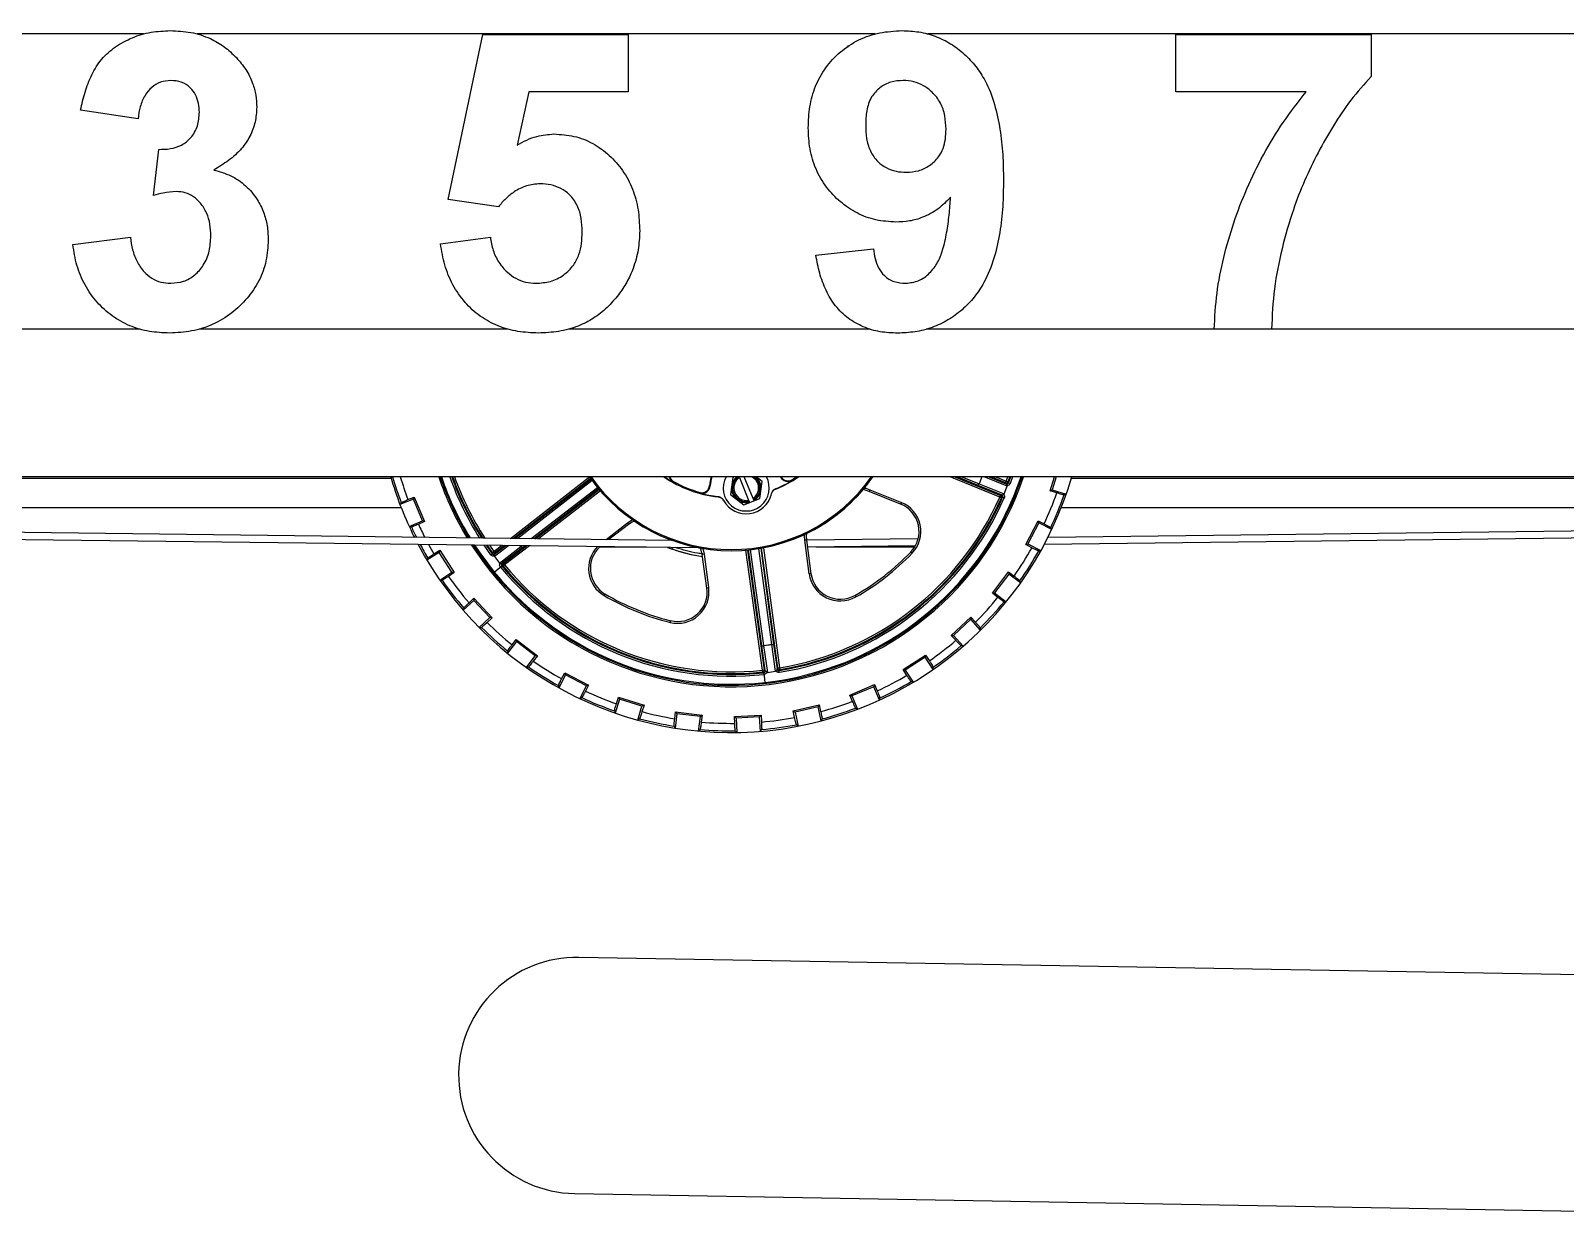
# Model space of a CAD drawing. Header units: inches. Extents: x -45.4 to 22.3, y -8.8 to 22.6.
# Drawn here: x -4.75 to 8.24, y -8.22 to 1.83 of the extents above; entities that cross this region are included whole.
import ezdxf

# ---------------------------------------------------------------- set-up
doc = ezdxf.new("R2010")
doc.units = ezdxf.units.IN
doc.header["$MEASUREMENT"] = 0

msp = doc.modelspace()

# ---------------------------------------------------------------- linework, layer by layer
at = {"color": 7, "linetype": 'Continuous', "lineweight": 25}
for p, q in [((-3.791, 1.803), (-17.723, 1.803)), ((2.4, 1.803), (-3.337, 1.803)), ((-1.213, 0.4), (-0.921, 1.798)), ((-0.921, 1.798), (0.31, 1.798)), ((0.31, 1.798), (0.31, 1.312)), ((20.087, 1.803), (2.846, 1.803)), ((4.945, 1.312), (4.945, 1.798)), ((4.945, 1.798), (6.598, 1.798)), ((6.598, 1.798), (6.598, 1.442)), ((-0.531, 1.312), (-0.63, 0.861)), ((0.31, 1.312), (-0.531, 1.312)), ((6.047, 1.312), (4.945, 1.312)), ((-3.838, 1.085), (-4.324, 1.158)), ((-3.708, 0.434), (-3.663, 0.826)), ((-0.788, 0.34), (-1.213, 0.4)), ((-4.389, 0.021), (-3.903, 0.081)), ((-1.278, 0.026), (-0.856, 0.081)), ((1.898, -0.07), (2.385, -0.017)), ((-3.819, -0.697), (-17.723, -0.697)), ((-0.706, -0.697), (-3.32, -0.697)), ((2.357, -0.697), (-0.195, -0.697)), ((20.087, -0.697), (2.833, -0.697)), ((18.837, -1.947), (-16.473, -1.947)), ((-0.685, -2.468), (-0.017, -1.948)), ((1.208, -1.947), (1.195, -1.952)), ((1.367, -2.129), (1.293, -1.947)), ((1.443, -1.987), (1.392, -1.947)), ((3.455, -2.118), (3.034, -1.947)), ((3.074, -1.947), (3.461, -2.104)), ((3.273, -2.019), (3.095, -1.947)), ((3.135, -1.947), (3.279, -2.006)), ((3.303, -1.947), (3.279, -2.006)), ((3.518, -2.027), (3.322, -1.947)), ((3.362, -1.947), (3.507, -2.006)), ((3.504, -1.997), (3.382, -1.947)), ((3.422, -1.947), (3.51, -1.983)), ((3.51, -1.983), (3.523, -1.947)), ((3.539, -1.947), (3.524, -1.989)), ((3.528, -1.998), (3.547, -1.947)), ((3.563, -1.947), (3.542, -2.004)), ((3.589, -2.094), (3.644, -1.947)), ((3.882, -2.066), (3.919, -1.947)), ((3.933, -1.947), (3.899, -2.057)), ((-7.601, -1.957), (-1.697, -1.957)), ((-0.008, -1.96), (-0.661, -2.469)), ((-0.649, -2.469), (-0.004, -1.966)), ((0.005, -1.979), (-0.625, -2.469)), ((-0.511, -2.47), (0.05, -2.037)), ((0.06, -2.048), (-0.487, -2.471)), ((-0.474, -2.471), (0.065, -2.054)), ((0.075, -2.066), (-0.45, -2.471)), ((0.694, -1.987), (0.691, -1.992)), ((0.999, -2.021), (1.005, -2.021)), ((1.195, -1.952), (1.175, -2.095)), ((1.252, -1.953), (1.329, -2.144)), ((1.423, -2.13), (1.443, -1.987)), ((1.696, -1.972), (1.699, -1.977)), ((2.356, -2.056), (2.35, -2.07)), ((2.616, -2.178), (2.35, -2.07)), ((2.356, -2.056), (2.622, -2.164)), ((3.469, -2.099), (3.273, -2.019)), ((3.279, -2.006), (3.491, -2.092)), ((3.491, -2.092), (3.518, -2.027)), ((3.504, -1.997), (3.51, -1.983)), ((3.507, -2.006), (3.509, -2.007)), ((3.51, -1.983), (3.524, -1.989)), ((3.542, -2.004), (3.528, -1.998)), ((3.882, -2.066), (3.899, -2.057)), ((3.938, -2.083), (3.882, -2.066)), ((3.899, -2.057), (4.016, -2.094)), ((4.06, -1.957), (9.964, -1.957)), ((-7.701, -2.207), (-1.611, -2.207)), ((-1.507, -2.135), (-1.621, -2.182)), ((-1.554, -2.14), (-1.5, -2.118)), ((-1.5, -2.118), (-1.507, -2.135)), ((-1.43, -2.319), (-1.507, -2.135)), ((-1.5, -2.118), (-1.413, -2.326)), ((0.916, -2.084), (0.918, -2.078)), ((1.175, -2.095), (1.289, -2.184)), ((1.289, -2.184), (1.423, -2.13)), ((1.333, -2.154), (1.338, -2.164)), ((1.375, -2.149), (1.37, -2.139)), ((2.622, -2.164), (2.616, -2.178)), ((3.455, -2.118), (3.461, -2.104)), ((3.469, -2.124), (3.455, -2.118)), ((3.471, -2.1), (3.469, -2.099)), ((3.492, -2.126), (3.479, -2.12)), ((3.975, -2.207), (10.064, -2.207)), ((-1.543, -2.367), (-1.43, -2.319)), ((-1.413, -2.326), (-1.466, -2.349)), ((-1.413, -2.326), (-1.43, -2.319)), ((0.123, -2.478), (0.305, -2.337)), ((0.305, -2.337), (0.314, -2.349)), ((3.676, -2.52), (3.779, -2.319)), ((3.785, -2.337), (3.693, -2.515)), ((3.779, -2.319), (3.831, -2.346)), ((3.779, -2.319), (3.785, -2.337)), ((3.894, -2.393), (3.785, -2.337)), ((0.908, -2.548), (-10.196, -2.414)), ((0.681, -2.485), (-9.967, -2.356)), ((0.314, -2.349), (0.147, -2.478)), ((3.417, -2.464), (3.402, -2.464)), ((10.183, -2.442), (3.831, -2.519)), ((10.15, -2.383), (3.863, -2.459)), ((-1.289, -2.586), (-1.393, -2.653)), ((-1.334, -2.599), (-1.285, -2.568)), ((-1.285, -2.568), (-1.289, -2.586)), ((-1.181, -2.754), (-1.289, -2.586)), ((-1.285, -2.568), (-1.162, -2.758)), ((-0.99, -2.542), (-1.004, -2.542)), ((-0.852, -2.607), (-0.909, -2.526)), ((-0.891, -2.526), (-0.84, -2.598)), ((-0.838, -2.587), (-0.882, -2.526)), ((-0.863, -2.526), (-0.826, -2.578)), ((-0.838, -2.587), (-0.826, -2.578)), ((-0.826, -2.578), (-0.761, -2.527)), ((-0.826, -2.578), (-0.817, -2.59)), ((-0.701, -2.528), (-0.822, -2.622)), ((-0.817, -2.599), (-0.725, -2.528)), ((-0.737, -2.528), (-0.817, -2.59)), ((-0.779, -2.678), (-0.598, -2.538)), ((-0.588, -2.549), (-0.755, -2.679)), ((-0.746, -2.681), (-0.551, -2.53)), ((-0.526, -2.53), (-0.737, -2.693)), ((-0.598, -2.538), (-0.605, -2.529)), ((-0.598, -2.538), (-0.587, -2.53)), ((-0.563, -2.53), (-0.588, -2.549)), ((0.466, -2.542), (0.066, -2.542)), ((0.642, -2.544), (0.681, -2.558)), ((0.681, -2.558), (0.686, -2.545)), ((0.688, -2.559), (0.688, -2.559)), ((0.908, -2.548), (0.923, -2.55)), ((1.447, -3.584), (1.306, -2.568)), ((1.321, -2.567), (1.462, -3.582)), ((1.442, -3.377), (1.329, -2.566)), ((1.343, -2.564), (1.456, -3.375)), ((1.526, -3.365), (1.417, -2.554)), ((1.432, -2.552), (1.541, -3.363)), ((1.576, -3.566), (1.439, -2.55)), ((1.454, -2.548), (1.591, -3.564)), ((1.819, -2.482), (1.804, -2.484)), ((1.843, -2.769), (1.804, -2.484)), ((2.765, -2.472), (1.819, -2.483)), ((1.819, -2.482), (1.857, -2.767)), ((2.74, -2.532), (1.827, -2.543)), ((2.734, -2.542), (1.897, -2.542)), ((2.702, -2.583), (2.713, -2.594)), ((3.367, -2.542), (3.353, -2.542)), ((3.379, -2.524), (3.365, -2.525)), ((3.676, -2.52), (3.693, -2.515)), ((3.727, -2.547), (3.676, -2.52)), ((3.693, -2.515), (3.803, -2.571)), ((-0.852, -2.607), (-0.84, -2.598)), ((-0.823, -2.754), (-0.759, -2.701)), ((-0.822, -2.622), (-0.779, -2.678)), ((-0.818, -2.601), (-0.817, -2.599)), ((-0.755, -2.679), (-0.757, -2.68)), ((-0.737, -2.693), (-0.749, -2.703)), ((-0.746, -2.681), (-0.737, -2.693)), ((0.952, -2.601), (0.937, -2.603)), ((0.976, -2.888), (0.937, -2.603)), ((0.952, -2.601), (0.991, -2.885)), ((-1.284, -2.821), (-1.181, -2.754)), ((-1.162, -2.758), (-1.211, -2.79)), ((-1.162, -2.758), (-1.181, -2.754)), ((1.857, -2.767), (1.843, -2.769)), ((3.393, -2.932), (3.53, -2.752)), ((3.532, -2.77), (3.411, -2.93)), ((3.53, -2.752), (3.576, -2.787)), ((3.53, -2.752), (3.532, -2.77)), ((3.631, -2.845), (3.532, -2.77)), ((-1.037, -3.014), (-0.995, -2.974)), ((-0.995, -2.974), (-0.841, -3.14)), ((-0.995, -2.974), (-0.995, -2.993)), ((0.113, -2.938), (0.106, -2.951)), ((0.976, -2.888), (0.991, -2.885)), ((2.229, -2.95), (2.236, -2.963)), ((3.393, -2.932), (3.411, -2.93)), ((3.439, -2.967), (3.393, -2.932)), ((3.411, -2.93), (3.51, -3.004)), ((-0.995, -2.993), (-1.086, -3.076)), ((-0.86, -3.139), (-0.995, -2.993)), ((-0.95, -3.223), (-0.86, -3.139)), ((-0.841, -3.14), (-0.884, -3.18)), ((-0.841, -3.14), (-0.86, -3.139)), ((0.668, -3.165), (0.664, -3.179)), ((3.044, -3.289), (3.209, -3.135)), ((3.209, -3.153), (3.062, -3.289)), ((3.209, -3.135), (3.249, -3.177)), ((3.209, -3.135), (3.209, -3.153)), ((3.293, -3.244), (3.209, -3.153)), ((-0.636, -3.342), (-0.71, -3.44)), ((-0.673, -3.37), (-0.638, -3.324)), ((-0.638, -3.324), (-0.458, -3.461)), ((-0.638, -3.324), (-0.636, -3.342)), ((-0.477, -3.463), (-0.636, -3.342)), ((1.442, -3.377), (1.456, -3.375)), ((1.456, -3.375), (1.526, -3.365)), ((1.456, -3.375), (1.488, -3.602)), ((1.526, -3.367), (1.457, -3.377)), ((1.526, -3.365), (1.541, -3.363)), ((1.557, -3.593), (1.526, -3.365)), ((1.541, -3.363), (1.57, -3.573)), ((3.083, -3.331), (3.044, -3.289)), ((3.044, -3.289), (3.062, -3.289)), ((3.062, -3.289), (3.146, -3.38)), ((-0.551, -3.561), (-0.477, -3.463)), ((-0.458, -3.461), (-0.493, -3.507)), ((-0.458, -3.461), (-0.477, -3.463)), ((1.47, -3.586), (1.442, -3.377)), ((2.637, -3.579), (2.827, -3.456)), ((2.824, -3.474), (2.655, -3.583)), ((2.827, -3.456), (2.824, -3.474)), ((2.89, -3.578), (2.824, -3.474)), ((2.827, -3.456), (2.859, -3.505)), ((-0.221, -3.624), (-0.277, -3.734)), ((-0.253, -3.658), (-0.227, -3.606)), ((-0.227, -3.606), (-0.025, -3.71)), ((-0.227, -3.606), (-0.221, -3.624)), ((-0.043, -3.715), (-0.221, -3.624)), ((1.447, -3.584), (1.462, -3.582)), ((1.449, -3.599), (1.447, -3.584)), ((1.457, -3.605), (1.466, -3.688)), ((1.471, -3.589), (1.47, -3.586)), ((1.488, -3.602), (1.557, -3.593)), ((1.57, -3.573), (1.57, -3.575)), ((1.591, -3.564), (1.576, -3.566)), ((1.59, -3.602), (1.587, -3.588)), ((1.591, -3.564), (1.594, -3.579)), ((2.669, -3.628), (2.637, -3.579)), ((2.637, -3.579), (2.655, -3.583)), ((2.655, -3.583), (2.722, -3.686)), ((-0.099, -3.825), (-0.043, -3.715)), ((-0.025, -3.71), (-0.052, -3.761)), ((-0.025, -3.71), (-0.043, -3.715)), ((2.187, -3.794), (2.395, -3.706)), ((2.388, -3.724), (2.204, -3.801)), ((2.395, -3.706), (2.388, -3.724)), ((2.436, -3.837), (2.388, -3.724)), ((2.395, -3.706), (2.418, -3.76)), ((0.236, -3.829), (0.2, -3.947)), ((0.211, -3.868), (0.228, -3.813)), ((0.228, -3.813), (0.444, -3.88)), ((0.228, -3.813), (0.236, -3.829)), ((0.427, -3.888), (0.236, -3.829)), ((0.391, -4.006), (0.427, -3.888)), ((0.444, -3.88), (0.427, -3.935)), ((0.444, -3.88), (0.427, -3.888)), ((1.706, -3.928), (1.926, -3.878)), ((1.917, -3.893), (1.722, -3.938)), ((1.926, -3.878), (1.917, -3.893)), ((1.944, -4.014), (1.917, -3.893)), ((1.926, -3.878), (1.939, -3.934)), ((2.209, -3.848), (2.187, -3.794)), ((2.187, -3.794), (2.204, -3.801)), ((2.204, -3.801), (2.252, -3.915)), ((0.704, -3.995), (0.711, -3.937)), ((0.723, -3.952), (0.707, -4.074)), ((0.711, -3.937), (0.936, -3.966)), ((0.711, -3.937), (0.723, -3.952)), ((0.921, -3.977), (0.723, -3.952)), ((0.906, -4.099), (0.921, -3.977)), ((0.936, -3.966), (0.921, -3.977)), ((0.936, -3.966), (0.928, -4.023)), ((1.209, -3.976), (1.435, -3.965)), ((1.212, -4.034), (1.209, -3.976)), ((1.209, -3.976), (1.223, -3.989)), ((1.422, -3.979), (1.223, -3.989)), ((1.223, -3.989), (1.229, -4.112)), ((1.435, -3.965), (1.422, -3.979)), ((1.429, -4.102), (1.422, -3.979)), ((1.435, -3.965), (1.438, -4.023)), ((1.719, -3.985), (1.706, -3.928)), ((1.706, -3.928), (1.722, -3.938)), ((1.722, -3.938), (1.749, -4.058)), ((11.891, -6.225), (-0.107, -6.016)), ((-0.142, -8.015), (11.856, -8.225))]:
    msp.add_line(p, q, dxfattribs=at)
at = {"color": 7, "linetype": 'Continuous', "lineweight": 25, "flags": 128}
for points in [[(1.696, -1.972), (1.721, -1.956), (1.735, -1.947)], [(2.35, -2.07), (2.317, -2.059), (2.298, -2.055)], [(2.309, -2.042), (2.321, -2.044), (2.356, -2.056)], [(3.509, -2.007), (3.506, -2.002), (3.504, -1.997)], [(3.524, -1.989), (3.526, -1.994), (3.528, -1.998)], [(-1.611, -2.166), (-1.617, -2.175), (-1.621, -2.182)], [(3.461, -2.104), (3.466, -2.102), (3.471, -2.1)], [(3.479, -2.12), (3.473, -2.122), (3.469, -2.124)], [(3.998, -2.1), (4.008, -2.097), (4.016, -2.094)], [(-1.138, -2.286), (-1.138, -2.311), (-1.138, -2.312)], [(0.305, -2.337), (0.335, -2.317), (0.346, -2.311)], [(0.36, -2.321), (0.343, -2.33), (0.314, -2.349)], [(3.501, -2.312), (3.502, -2.311), (3.501, -2.286)], [(-1.543, -2.367), (-1.533, -2.369), (-1.524, -2.371)], [(-1.517, -2.423), (-1.506, -2.445), (-1.499, -2.459)], [(-1.089, -2.404), (-1.069, -2.417), (-1.067, -2.418)], [(1.804, -2.484), (1.802, -2.447), (1.802, -2.435)], [(1.818, -2.428), (1.817, -2.447), (1.819, -2.482)], [(3.43, -2.418), (3.432, -2.417), (3.452, -2.404)], [(3.894, -2.393), (3.889, -2.383), (3.886, -2.376)], [(-0.991, -2.525), (-0.938, -2.602), (-0.823, -2.754)], [(-0.84, -2.598), (-0.839, -2.592), (-0.838, -2.587)], [(-0.817, -2.59), (-0.818, -2.596), (-0.818, -2.601)], [(0.937, -2.603), (0.929, -2.569), (0.923, -2.55)], [(0.94, -2.553), (0.944, -2.565), (0.952, -2.601)], [(3.784, -2.574), (3.794, -2.572), (3.803, -2.571)], [(-1.386, -2.635), (-1.39, -2.645), (-1.393, -2.653)], [(-0.749, -2.703), (-0.755, -2.702), (-0.759, -2.701)], [(-0.757, -2.68), (-0.751, -2.681), (-0.746, -2.681)], [(-1.284, -2.821), (-1.273, -2.822), (-1.265, -2.822)], [(3.631, -2.845), (3.627, -2.834), (3.625, -2.826)], [(-1.082, -3.057), (-1.084, -3.068), (-1.086, -3.076)], [(3.49, -3.004), (3.501, -3.004), (3.51, -3.004)], [(-0.95, -3.223), (-0.939, -3.222), (-0.931, -3.221)], [(3.293, -3.244), (3.291, -3.233), (3.29, -3.224)], [(3.127, -3.376), (3.137, -3.378), (3.146, -3.38)], [(-0.71, -3.421), (-0.71, -3.432), (-0.71, -3.44)], [(-0.551, -3.561), (-0.541, -3.558), (-0.532, -3.556)], [(1.457, -3.605), (1.453, -3.602), (1.449, -3.599)], [(1.462, -3.582), (1.467, -3.586), (1.471, -3.589)], [(1.57, -3.575), (1.574, -3.57), (1.576, -3.566)], [(1.594, -3.579), (1.59, -3.584), (1.587, -3.588)], [(2.89, -3.578), (2.891, -3.567), (2.891, -3.558)], [(-0.28, -3.714), (-0.279, -3.725), (-0.277, -3.734)], [(2.704, -3.679), (2.714, -3.683), (2.722, -3.686)], [(-0.099, -3.825), (-0.09, -3.82), (-0.082, -3.816)], [(2.436, -3.837), (2.439, -3.827), (2.441, -3.818)], [(0.194, -3.929), (0.197, -3.939), (0.2, -3.947)], [(0.391, -4.006), (0.4, -4), (0.407, -3.995)], [(1.944, -4.014), (1.948, -4.004), (1.952, -3.996)], [(2.235, -3.905), (2.244, -3.91), (2.252, -3.915)], [(0.698, -4.057), (0.703, -4.067), (0.707, -4.074)], [(0.906, -4.099), (0.913, -4.092), (0.919, -4.085)], [(1.216, -4.097), (1.223, -4.105), (1.229, -4.112)], [(1.429, -4.102), (1.435, -4.093), (1.439, -4.086)], [(1.734, -4.045), (1.742, -4.052), (1.749, -4.058)]]:
    msp.add_lwpolyline(points, dxfattribs=at)
at = {"color": 7, "linetype": 'Continuous', "lineweight": 25}
for centre, radius, start, end in [((1.182, -1.112), 3, 196.1608, 205.9015), ((1.182, -1.112), 2.985, 196.2462, 200.6705), ((1.182, -1.112), 2.922, 196.6034, 200.5937), ((1.182, -1.112), 3, 207.9625, 343.8392), ((1.182, -1.112), 2.612, 198.6442, 211.1651), ((1.182, -1.112), 2.6, 198.7327, 211.3283), ((1.182, -1.112), 2.591, 198.7982, 211.4491), ((1.182, -1.112), 2.523, 199.323, 212.4215), ((1.182, -1.112), 2.508, 199.4432, 212.6452), ((1.182, -1.112), 2.501, 199.5026, 212.7559), ((1.182, -1.112), 2.486, 199.625, 212.9845), ((1.182, -1.112), 2.612, 212.7281, 341.3558), ((1.182, -1.112), 2.591, 219.3121, 341.2018), ((1.182, -1.112), 1.461, 214.8802, 325.1472), ((1.182, -1.112), 1.461, 214.8688, 325.1312), ((1.182, -1.112), 1.451, 215.1412, 324.8588), ((1.182, -1.112), 1.011, 235.6641, 263.7275), ((1.182, -1.112), 1.008, 235.9705, 240.8856), ((0.725, -1.931), 0.07, 193.1655, 240.8856), ((0.725, -1.931), 0.0641, 194.4177, 240.8856), ((1.309, -2.041), 0.311, 162.4487, 176.2808), ((1.309, -2.041), 0.305, 162.0936, 176.2808), ((1.309, -2.041), 0.195, 151.2616, 28.7384), ((1.309, -2.041), 0.125, 131.4039, 282.901), ((1.309, -2.041), 0.116, 125.7317, 282.1363), ((1.309, -2.041), 0.105, 303.0358, 62.7109), ((1.309, -2.041), 0.116, 302.0795, 54.2683), ((1.309, -2.041), 0.125, 301.3148, 48.5961), ((1.182, -1.112), 1.011, 291.9031, 304.3359), ((1.663, -1.917), 0.07, 205.7628, 300.8856), ((1.663, -1.917), 0.0641, 208.3691, 300.8856), ((1.182, -1.112), 1.002, 240.8856, 254.7386), ((0.935, -2.017), 0.07, 254.7386, 356.2808), ((0.935, -2.017), 0.0641, 254.7386, 356.2808), ((1.309, -2.041), 0.105, 123.0358, 281.18), ((1.182, -1.112), 1.008, 292.0423, 300.8856), ((1.182, -1.112), 1.461, 295.8054, 319.818), ((3.51, -1.983), 0.015, 247.7135, 339.4638), ((1.182, -1.112), 2.6, 212.9014, 337.8117), ((1.182, -1.112), 1.008, 254.7386, 263.5884), ((1.309, -2.041), 0.219, 209.5122, 346.1184), ((1.182, -1.112), 2.508, 279.3121, 336.3114), ((1.182, -1.112), 2.523, 279.3121, 336.3114), ((1.182, -1.112), 2.486, 279.4849, 336.1385), ((1.182, -1.112), 2.501, 279.4849, 336.1385), ((2.522, -2.409), 0.25, 315.9505, 67.9311), ((2.522, -2.409), 0.265, 315.9505, 67.9311), ((3.455, -2.118), 0.015, 336.1596, 67.9099), ((1.182, -1.112), 2.922, 335.0297, 340.5937), ((1.182, -1.112), 2.985, 334.9529, 340.6705), ((1.182, -1.112), 1.461, 235.8054, 249.9486), ((1.182, -1.112), 2.985, 204.9529, 206.8172), ((1.182, -1.112), 2.922, 205.0297, 207.4568), ((1.182, -1.112), 2.985, 208.1237, 210.6705), ((1.182, -1.112), 2.922, 208.7996, 210.5937), ((-0.826, -2.578), 0.015, 216.1596, 307.9099), ((0.24, -2.723), 0.265, 135.6235, 239.6729), ((0.24, -2.723), 0.25, 132.2427, 239.6729), ((1.179, -1.112), 1.529, 251.0013, 260.9897), ((1.182, -1.112), 1.529, 251.1498, 260.878), ((1.182, -1.112), 2.116, 299.6729, 315.9505), ((1.182, -1.112), 2.131, 299.6729, 315.9505), ((1.182, -1.112), 2.922, 325.0297, 330.5937), ((1.182, -1.112), 2.985, 324.9529, 330.6705), ((1.182, -1.112), 2.523, 219.3121, 276.3114), ((1.182, -1.112), 2.508, 219.3121, 276.3114), ((-0.737, -2.693), 0.015, 127.7135, 219.4638), ((1.182, -1.112), 2.501, 219.4849, 276.1385), ((1.182, -1.112), 2.486, 219.4849, 276.1385), ((1.182, -1.112), 2.985, 214.9529, 220.6705), ((1.182, -1.112), 2.922, 215.0297, 220.5937), ((2.105, -2.733), 0.265, 187.6923, 299.6729), ((2.105, -2.733), 0.25, 187.6923, 299.6729), ((1.182, -1.112), 2.131, 239.6729, 255.9505), ((1.182, -1.112), 2.116, 239.6729, 255.9505), ((0.729, -2.922), 0.265, 255.9505, 7.9311), ((0.729, -2.922), 0.25, 255.9505, 7.9311), ((1.182, -1.112), 2.922, 315.0297, 320.5937), ((1.182, -1.112), 2.985, 314.9529, 320.6705), ((1.182, -1.112), 2.985, 224.9529, 230.6705), ((1.182, -1.112), 2.922, 225.0297, 230.5937), ((1.525, -3.333), 0.0342, 271.7575, 297.244), ((1.182, -1.112), 2.922, 305.0297, 310.5937), ((1.182, -1.112), 2.985, 304.9529, 310.6705), ((1.448, -3.343), 0.0342, 258.3794, 283.8659), ((1.182, -1.112), 2.985, 234.9529, 240.6705), ((1.182, -1.112), 2.922, 235.0297, 240.5937), ((1.447, -3.584), 0.015, 276.1596, 7.9099), ((1.591, -3.564), 0.015, 187.7135, 279.4638), ((1.182, -1.112), 2.922, 295.0297, 300.5937), ((1.182, -1.112), 2.922, 245.0297, 250.5937), ((1.182, -1.112), 2.985, 294.9529, 300.6705), ((1.182, -1.112), 2.985, 244.9529, 250.6705), ((1.182, -1.112), 2.922, 285.0297, 290.5937), ((1.182, -1.112), 2.985, 254.9529, 260.6705), ((1.182, -1.112), 2.922, 255.0297, 260.5937), ((1.182, -1.112), 2.922, 265.0297, 270.5937), ((1.182, -1.112), 2.922, 275.0297, 280.5937), ((1.182, -1.112), 2.985, 284.9529, 290.6705), ((1.182, -1.112), 2.985, 264.9529, 270.6705), ((1.182, -1.112), 2.985, 274.9529, 280.6705), ((-0.125, -7.015), 1, 89, 269)]:
    msp.add_arc(centre, radius, start, end, dxfattribs=at)
for points, knots in [([(-4.324, 1.158), (-4.313, 1.209), (-4.29, 1.311), (-4.234, 1.458), (-4.151, 1.593), (-4.031, 1.7), (-3.887, 1.776), (-3.729, 1.824), (-3.619, 1.828), (-3.564, 1.831)], [0, 0, 0, 0, 0.1401282, 0.2802074, 0.4201248, 0.5600131, 0.706616, 0.853274, 1, 1, 1, 1]), ([(-3.564, 1.831), (-3.506, 1.828), (-3.39, 1.823), (-3.235, 1.773), (-3.105, 1.699), (-3.039, 1.635), (-3.006, 1.603)], [0, 0, 0, 0, 0.280062, 0.559935, 0.779946, 1, 1, 1, 1]), ([(1.834, 1.008), (1.836, 1.068), (1.841, 1.188), (1.89, 1.362), (1.977, 1.521), (2.102, 1.656), (2.258, 1.759), (2.439, 1.821), (2.564, 1.827), (2.627, 1.831)], [0, 0, 0, 0, 0.140122, 0.280143, 0.420118, 0.560106, 0.706678, 0.853281, 1, 1, 1, 1]), ([(2.627, 1.831), (2.675, 1.829), (2.771, 1.825), (2.911, 1.787), (3.041, 1.724), (3.156, 1.636), (3.255, 1.53), (3.347, 1.389), (3.415, 1.208), (3.46, 0.997), (3.483, 0.782), (3.485, 0.638), (3.486, 0.566)], [0, 0, 0, 0, 0.083335, 0.166656, 0.249936, 0.333243, 0.416585, 0.499901, 0.624838, 0.749863, 0.874935, 1, 1, 1, 1]), ([(2.169, 1.704), (2.169, 1.703), (2.169, 1.702), (2.168, 1.695), (2.166, 1.691), (2.166, 1.689)], [0, 0, 0, 0, 0.504578, 0.798441, 1, 1, 1, 1]), ([(-3.006, 1.603), (-2.978, 1.57), (-2.922, 1.504), (-2.868, 1.394), (-2.838, 1.285), (-2.835, 1.217), (-2.833, 1.182)], [0, 0, 0, 0, 0.279988, 0.559873, 0.779948, 1, 1, 1, 1]), ([(6.598, 1.442), (6.539, 1.377), (6.421, 1.247), (6.277, 1.026), (6.145, 0.799), (6.031, 0.561), (5.926, 0.291), (5.84, -0.015), (5.77, -0.353), (5.76, -0.582), (5.755, -0.697)], [0, 0, 0, 0, 0.111946, 0.223951, 0.335978, 0.448012, 0.560043, 0.706727, 0.853391, 1, 1, 1, 1]), ([(-3.56, 1.409), (-3.59, 1.407), (-3.649, 1.401), (-3.725, 1.353), (-3.785, 1.28), (-3.823, 1.188), (-3.833, 1.12), (-3.838, 1.085)], [0, 0, 0, 0, 0.186323, 0.372792, 0.559559, 0.779614, 1, 1, 1, 1]), ([(-3.319, 1.14), (-3.32, 1.165), (-3.323, 1.216), (-3.348, 1.289), (-3.396, 1.354), (-3.47, 1.403), (-3.53, 1.407), (-3.56, 1.409)], [0, 0, 0, 0, 0.187052, 0.373945, 0.560646, 0.780102, 1, 1, 1, 1]), ([(2.637, 1.409), (2.602, 1.407), (2.532, 1.402), (2.437, 1.352), (2.36, 1.268), (2.324, 1.153), (2.321, 1.07), (2.32, 1.029)], [0, 0, 0, 0, 0.186822, 0.373512, 0.55968, 0.77952, 1, 1, 1, 1]), ([(3, 0.996), (2.998, 1.034), (2.995, 1.111), (2.958, 1.221), (2.891, 1.307), (2.812, 1.367), (2.728, 1.404), (2.667, 1.407), (2.637, 1.409)], [0, 0, 0, 0, 0.186757, 0.373214, 0.559476, 0.706293, 0.853229, 1, 1, 1, 1]), ([(5.269, -0.697), (5.275, -0.595), (5.286, -0.391), (5.346, -0.089), (5.431, 0.206), (5.544, 0.498), (5.683, 0.782), (5.849, 1.058), (5.981, 1.228), (6.047, 1.312)], [0, 0, 0, 0, 0.139983, 0.279977, 0.41998, 0.559996, 0.70667, 0.853333, 1, 1, 1, 1]), ([(-2.833, 1.182), (-2.836, 1.14), (-2.841, 1.056), (-2.887, 0.936), (-2.963, 0.824), (-3.069, 0.728), (-3.154, 0.677), (-3.197, 0.651)], [0, 0, 0, 0, 0.1866, 0.373245, 0.559865, 0.779903, 1, 1, 1, 1]), ([(-3.663, 0.826), (-3.63, 0.826), (-3.564, 0.827), (-3.467, 0.857), (-3.384, 0.923), (-3.327, 1.023), (-3.322, 1.101), (-3.319, 1.14)], [0, 0, 0, 0, 0.187013, 0.373739, 0.560003, 0.779766, 1, 1, 1, 1]), ([(-0.63, 0.861), (-0.604, 0.876), (-0.55, 0.907), (-0.446, 0.945), (-0.367, 0.952), (-0.318, 0.956)], [0, 0, 0, 0, 0.280226, 0.560539, 1, 1, 1, 1]), ([(-0.318, 0.956), (-0.261, 0.952), (-0.147, 0.945), (0.015, 0.881), (0.154, 0.779), (0.269, 0.648), (0.353, 0.491), (0.4, 0.316), (0.405, 0.196), (0.408, 0.136)], [0, 0, 0, 0, 0.139974, 0.279858, 0.419812, 0.55981, 0.706472, 0.853193, 1, 1, 1, 1]), ([(2.576, 0.21), (2.519, 0.214), (2.405, 0.22), (2.244, 0.282), (2.102, 0.378), (1.982, 0.504), (1.893, 0.657), (1.842, 0.829), (1.836, 0.948), (1.834, 1.008)], [0, 0, 0, 0, 0.1400115, 0.2799306, 0.4199217, 0.559933, 0.7065274, 0.8532177, 1, 1, 1, 1]), ([(2.32, 1.029), (2.321, 0.992), (2.324, 0.918), (2.354, 0.81), (2.414, 0.723), (2.493, 0.668), (2.576, 0.636), (2.634, 0.633), (2.664, 0.632)], [0, 0, 0, 0, 0.186912, 0.373514, 0.55949, 0.706295, 0.853152, 1, 1, 1, 1]), ([(2.664, 0.632), (2.699, 0.634), (2.768, 0.639), (2.864, 0.685), (2.937, 0.753), (2.978, 0.833), (2.997, 0.913), (2.999, 0.968), (3, 0.996)], [0, 0, 0, 0, 0.1866104, 0.3733061, 0.5597042, 0.7063251, 0.8531142, 1, 1, 1, 1]), ([(-3.197, 0.651), (-3.148, 0.637), (-3.05, 0.609), (-2.923, 0.522), (-2.831, 0.413), (-2.773, 0.296), (-2.741, 0.18), (-2.738, 0.1), (-2.736, 0.06)], [0, 0, 0, 0, 0.186574, 0.373057, 0.559671, 0.706382, 0.853161, 1, 1, 1, 1]), ([(-0.434, 0.534), (-0.474, 0.531), (-0.552, 0.524), (-0.65, 0.473), (-0.728, 0.41), (-0.768, 0.363), (-0.788, 0.34)], [0, 0, 0, 0, 0.279628, 0.559394, 0.779665, 1, 1, 1, 1]), ([(-0.078, 0.126), (-0.08, 0.164), (-0.083, 0.24), (-0.115, 0.352), (-0.178, 0.44), (-0.258, 0.498), (-0.344, 0.529), (-0.404, 0.533), (-0.434, 0.534)], [0, 0, 0, 0, 0.187027, 0.373732, 0.559882, 0.706582, 0.853155, 1, 1, 1, 1]), ([(3.486, 0.566), (3.485, 0.491), (3.483, 0.343), (3.458, 0.121), (3.411, -0.097), (3.338, -0.282), (3.242, -0.427), (3.138, -0.535), (3.018, -0.623), (2.883, -0.686), (2.738, -0.724), (2.639, -0.728), (2.59, -0.73)], [0, 0, 0, 0, 0.1250684, 0.2501331, 0.3751599, 0.500088, 0.5834063, 0.6667369, 0.7500518, 0.8333347, 0.916677, 1, 1, 1, 1]), ([(-3.515, 0.469), (-3.552, 0.466), (-3.618, 0.461), (-3.681, 0.442), (-3.708, 0.434)], [0, 0, 0, 0, 0.55968, 1, 1, 1, 1]), ([(-3.222, 0.092), (-3.223, 0.125), (-3.226, 0.192), (-3.253, 0.289), (-3.303, 0.368), (-3.366, 0.427), (-3.437, 0.463), (-3.489, 0.467), (-3.515, 0.469)], [0, 0, 0, 0, 0.186838, 0.373554, 0.560051, 0.706789, 0.853347, 1, 1, 1, 1]), ([(3.039, 0.42), (3.004, 0.385), (2.936, 0.315), (2.813, 0.25), (2.691, 0.215), (2.614, 0.212), (2.576, 0.21)], [0, 0, 0, 0, 0.279988, 0.55985, 0.779918, 1, 1, 1, 1]), ([(2.659, -0.308), (2.696, -0.304), (2.772, -0.295), (2.865, -0.224), (2.934, -0.133), (2.978, -0.015), (3.007, 0.12), (3.028, 0.27), (3.035, 0.37), (3.039, 0.42)], [0, 0, 0, 0, 0.124413, 0.249048, 0.373942, 0.499077, 0.666008, 0.832998, 1, 1, 1, 1]), ([(0.408, 0.136), (0.405, 0.082), (0.4, -0.026), (0.359, -0.173), (0.301, -0.3), (0.253, -0.37), (0.228, -0.405)], [0, 0, 0, 0, 0.279968, 0.559865, 0.779929, 1, 1, 1, 1]), ([(-3.571, -0.73), (-3.628, -0.727), (-3.743, -0.722), (-3.909, -0.673), (-4.06, -0.589), (-4.19, -0.471), (-4.292, -0.325), (-4.362, -0.157), (-4.38, -0.039), (-4.389, 0.021)], [0, 0, 0, 0, 0.1400503, 0.2800562, 0.4200059, 0.5599927, 0.7066436, 0.8532738, 1, 1, 1, 1]), ([(-3.903, 0.081), (-3.898, 0.045), (-3.887, -0.025), (-3.85, -0.126), (-3.794, -0.209), (-3.723, -0.267), (-3.645, -0.303), (-3.589, -0.307), (-3.561, -0.308)], [0, 0, 0, 0, 0.1867957, 0.373635, 0.5600499, 0.7066716, 0.8534158, 1, 1, 1, 1]), ([(-2.736, 0.06), (-2.74, 0.001), (-2.747, -0.119), (-2.809, -0.29), (-2.911, -0.439), (-3.043, -0.566), (-3.202, -0.662), (-3.383, -0.72), (-3.508, -0.726), (-3.571, -0.73)], [0, 0, 0, 0, 0.13999, 0.279917, 0.419915, 0.559975, 0.706617, 0.853259, 1, 1, 1, 1]), ([(-3.561, -0.308), (-3.524, -0.305), (-3.451, -0.299), (-3.354, -0.241), (-3.277, -0.153), (-3.229, -0.037), (-3.224, 0.049), (-3.222, 0.092)], [0, 0, 0, 0, 0.186535, 0.373029, 0.559783, 0.779585, 1, 1, 1, 1]), ([(-0.45, -0.73), (-0.508, -0.727), (-0.624, -0.722), (-0.792, -0.675), (-0.946, -0.592), (-1.077, -0.472), (-1.179, -0.323), (-1.248, -0.154), (-1.268, -0.034), (-1.278, 0.026)], [0, 0, 0, 0, 0.140071, 0.280067, 0.420007, 0.559969, 0.706589, 0.853258, 1, 1, 1, 1]), ([(-0.856, 0.081), (-0.85, 0.044), (-0.837, -0.03), (-0.789, -0.133), (-0.72, -0.213), (-0.642, -0.269), (-0.559, -0.303), (-0.5, -0.306), (-0.47, -0.308)], [0, 0, 0, 0, 0.186723, 0.373395, 0.559937, 0.706565, 0.853365, 1, 1, 1, 1]), ([(-0.47, -0.308), (-0.429, -0.305), (-0.347, -0.3), (-0.234, -0.243), (-0.151, -0.162), (-0.103, -0.066), (-0.082, 0.029), (-0.08, 0.093), (-0.078, 0.126)], [0, 0, 0, 0, 0.186594, 0.372976, 0.559258, 0.706026, 0.852965, 1, 1, 1, 1]), ([(2.59, -0.73), (2.54, -0.728), (2.441, -0.724), (2.298, -0.682), (2.168, -0.608), (2.059, -0.502), (1.981, -0.369), (1.926, -0.223), (1.908, -0.121), (1.898, -0.07)], [0, 0, 0, 0, 0.140084, 0.280095, 0.41996, 0.559834, 0.706423, 0.853164, 1, 1, 1, 1]), ([(2.385, -0.017), (2.389, -0.044), (2.397, -0.099), (2.425, -0.178), (2.477, -0.251), (2.56, -0.301), (2.626, -0.306), (2.659, -0.308)], [0, 0, 0, 0, 0.187067, 0.374209, 0.560694, 0.780056, 1, 1, 1, 1]), ([(0.228, -0.405), (0.197, -0.442), (0.135, -0.517), (0.019, -0.607), (-0.119, -0.678), (-0.278, -0.722), (-0.393, -0.727), (-0.45, -0.73)], [0, 0, 0, 0, 0.186724, 0.3733939, 0.5600633, 0.7799888, 1, 1, 1, 1]), ([(1.252, -1.953), (1.251, -1.951), (1.25, -1.949), (1.249, -1.947), (1.249, -1.947)], [0, 0, 0, 0, 0.993003, 1, 1, 1, 1]), ([(1.559, -2.05), (1.554, -2.053), (1.545, -2.057), (1.535, -2.067), (1.526, -2.079), (1.523, -2.089), (1.521, -2.093)], [0, 0, 0, 0, 0.249481, 0.49969, 0.749013, 1, 1, 1, 1]), ([(1.522, -2.09), (1.524, -2.085), (1.527, -2.076), (1.535, -2.063), (1.546, -2.053), (1.555, -2.048), (1.56, -2.046)], [0, 0, 0, 0, 0.24951, 0.499723, 0.7497, 1, 1, 1, 1]), ([(1.56, -2.046), (1.56, -2.047), (1.559, -2.048), (1.559, -2.05), (1.559, -2.05)], [0, 0, 0, 0, 0.56, 1, 1, 1, 1]), ([(3.273, -2.019), (3.273, -2.019), (3.274, -2.019), (3.275, -2.015), (3.277, -2.011), (3.279, -2.007), (3.279, -2.006)], [0, 0, 0, 0, 0.270699, 0.562657, 0.789695, 1, 1, 1, 1]), ([(3.516, -2.023), (3.516, -2.022), (3.515, -2.02), (3.514, -2.017), (3.513, -2.014), (3.513, -2.012), (3.512, -2.01), (3.512, -2.009), (3.511, -2.008), (3.51, -2.008), (3.51, -2.007), (3.509, -2.007), (3.509, -2.007), (3.508, -2.007), (3.507, -2.007), (3.507, -2.006), (3.507, -2.006)], [0, 0, 0, 0, 0.113862, 0.249309, 0.363228, 0.49931, 0.514169, 0.747821, 0.811373, 0.84444, 0.873894, 0.889426, 0.905438, 0.921207, 0.936984, 1, 1, 1, 1]), ([(3.509, -2.007), (3.509, -2.007), (3.511, -2.008), (3.514, -2.008), (3.517, -2.008), (3.521, -2.007), (3.526, -2.004), (3.527, -2), (3.528, -1.998)], [0, 0, 0, 0, 0.125121, 0.25044, 0.376442, 0.501524, 0.750543, 1, 1, 1, 1]), ([(3.542, -2.004), (3.541, -2.007), (3.538, -2.012), (3.529, -2.02), (3.521, -2.022), (3.516, -2.023)], [0, 0, 0, 0, 0.2811139, 0.5606852, 1, 1, 1, 1]), ([(3.516, -2.023), (3.517, -2.023), (3.517, -2.024), (3.518, -2.025), (3.518, -2.026), (3.518, -2.027), (3.518, -2.027)], [0, 0, 0, 0, 0.365322, 0.654265, 0.83817, 1, 1, 1, 1]), ([(-1.611, -2.166), (-1.61, -2.165), (-1.609, -2.164), (-1.602, -2.161), (-1.592, -2.157), (-1.576, -2.149), (-1.561, -2.143), (-1.554, -2.14)], [0, 0, 0, 0, 0.225804, 0.357312, 0.500927, 0.750485, 1, 1, 1, 1]), ([(1.071, -2.117), (1.071, -2.117), (1.07, -2.115), (1.069, -2.114), (1.069, -2.113)], [0, 0, 0, 0, 0.56, 1, 1, 1, 1]), ([(1.069, -2.113), (1.074, -2.114), (1.084, -2.116), (1.097, -2.123), (1.109, -2.133), (1.114, -2.141), (1.117, -2.146)], [0, 0, 0, 0, 0.249509, 0.499722, 0.749704, 1, 1, 1, 1]), ([(1.119, -2.149), (1.116, -2.145), (1.111, -2.136), (1.099, -2.127), (1.086, -2.12), (1.076, -2.118), (1.071, -2.117)], [0, 0, 0, 0, 0.249482, 0.499691, 0.749013, 1, 1, 1, 1]), ([(1.333, -2.154), (1.333, -2.152), (1.331, -2.149), (1.33, -2.146), (1.329, -2.144)], [0, 0, 0, 0, 0.56, 1, 1, 1, 1]), ([(1.367, -2.129), (1.367, -2.131), (1.369, -2.134), (1.37, -2.137), (1.37, -2.139)], [0, 0, 0, 0, 0.560001, 1, 1, 1, 1]), ([(3.469, -2.099), (3.469, -2.099), (3.47, -2.1), (3.47, -2.1), (3.471, -2.1), (3.471, -2.1), (3.472, -2.1), (3.472, -2.101), (3.473, -2.101), (3.474, -2.101), (3.475, -2.101), (3.476, -2.1), (3.477, -2.1), (3.478, -2.099), (3.479, -2.098), (3.482, -2.096), (3.485, -2.095), (3.487, -2.094), (3.487, -2.094)], [0, 0, 0, 0, 0.06288, 0.078682, 0.094448, 0.110382, 0.12593, 0.14935, 0.177612, 0.251619, 0.376799, 0.460982, 0.486685, 0.501444, 0.660098, 0.793847, 0.905509, 1, 1, 1, 1]), ([(3.479, -2.12), (3.479, -2.118), (3.48, -2.115), (3.48, -2.111), (3.479, -2.108), (3.478, -2.106), (3.475, -2.103), (3.472, -2.101), (3.471, -2.1)], [0, 0, 0, 0, 0.2494061, 0.3745852, 0.500459, 0.6261694, 0.7512261, 1, 1, 1, 1]), ([(3.491, -2.092), (3.491, -2.092), (3.491, -2.093), (3.49, -2.093), (3.489, -2.094), (3.488, -2.094), (3.487, -2.094)], [0, 0, 0, 0, 0.136646, 0.287116, 0.461757, 1, 1, 1, 1]), ([(3.487, -2.094), (3.489, -2.097), (3.493, -2.102), (3.496, -2.113), (3.494, -2.121), (3.492, -2.126)], [0, 0, 0, 0, 0.281769, 0.562179, 1, 1, 1, 1]), ([(3.998, -2.1), (3.997, -2.1), (3.995, -2.1), (3.988, -2.098), (3.978, -2.095), (3.961, -2.09), (3.945, -2.085), (3.938, -2.083)], [0, 0, 0, 0, 0.225804, 0.357312, 0.500927, 0.750485, 1, 1, 1, 1]), ([(-1.466, -2.349), (-1.474, -2.352), (-1.488, -2.358), (-1.505, -2.364), (-1.514, -2.368), (-1.522, -2.371), (-1.523, -2.371), (-1.524, -2.371)], [0, 0, 0, 0, 0.249855, 0.499541, 0.636672, 0.765951, 1, 1, 1, 1]), ([(3.831, -2.346), (3.838, -2.349), (3.852, -2.357), (3.867, -2.365), (3.877, -2.37), (3.883, -2.374), (3.885, -2.375), (3.886, -2.376)], [0, 0, 0, 0, 0.249855, 0.499541, 0.636672, 0.765952, 1, 1, 1, 1]), ([(-0.598, -2.538), (-0.597, -2.539), (-0.594, -2.543), (-0.591, -2.547), (-0.589, -2.549), (-0.588, -2.549), (-0.588, -2.549)], [0, 0, 0, 0, 0.270262, 0.562088, 0.789339, 1, 1, 1, 1]), ([(0.942, -2.6), (0.927, -2.598), (0.848, -2.59), (0.773, -2.565), (0.711, -2.545)], [0, 0, 0, 0, 0.191192, 1, 1, 1, 1]), ([(3.784, -2.574), (3.783, -2.574), (3.781, -2.573), (3.774, -2.57), (3.764, -2.566), (3.749, -2.558), (3.734, -2.551), (3.727, -2.547)], [0, 0, 0, 0, 0.225804, 0.357312, 0.500927, 0.750485, 1, 1, 1, 1]), ([(-1.386, -2.635), (-1.385, -2.634), (-1.384, -2.633), (-1.377, -2.628), (-1.369, -2.622), (-1.354, -2.613), (-1.341, -2.604), (-1.334, -2.599)], [0, 0, 0, 0, 0.225804, 0.357312, 0.500927, 0.750485, 1, 1, 1, 1]), ([(-0.822, -2.618), (-0.825, -2.619), (-0.831, -2.619), (-0.843, -2.616), (-0.848, -2.61), (-0.852, -2.607)], [0, 0, 0, 0, 0.281769, 0.562179, 1, 1, 1, 1]), ([(-0.84, -2.598), (-0.838, -2.599), (-0.836, -2.601), (-0.833, -2.603), (-0.83, -2.604), (-0.827, -2.604), (-0.823, -2.603), (-0.82, -2.602), (-0.818, -2.601)], [0, 0, 0, 0, 0.249406, 0.374585, 0.500459, 0.626169, 0.751226, 1, 1, 1, 1]), ([(-0.817, -2.599), (-0.817, -2.599), (-0.817, -2.6), (-0.818, -2.6), (-0.818, -2.601), (-0.819, -2.601), (-0.819, -2.601), (-0.82, -2.602), (-0.821, -2.603), (-0.821, -2.604), (-0.821, -2.606), (-0.821, -2.609), (-0.821, -2.612), (-0.821, -2.616), (-0.821, -2.617), (-0.822, -2.618)], [0, 0, 0, 0, 0.0340268, 0.065297, 0.0945987, 0.1102043, 0.1251631, 0.1534183, 0.2472933, 0.374566, 0.5050525, 0.6579062, 0.7924845, 0.9048541, 1, 1, 1, 1]), ([(-0.822, -2.622), (-0.822, -2.622), (-0.822, -2.622), (-0.822, -2.621), (-0.822, -2.62), (-0.822, -2.619), (-0.822, -2.618)], [0, 0, 0, 0, 0.136646, 0.287116, 0.461757, 1, 1, 1, 1]), ([(-0.775, -2.679), (-0.775, -2.679), (-0.776, -2.679), (-0.777, -2.679), (-0.778, -2.679), (-0.779, -2.678), (-0.779, -2.678)], [0, 0, 0, 0, 0.3653217, 0.6542646, 0.8381696, 1, 1, 1, 1]), ([(-0.771, -2.711), (-0.773, -2.708), (-0.776, -2.703), (-0.779, -2.692), (-0.776, -2.684), (-0.775, -2.679)], [0, 0, 0, 0, 0.281114, 0.560685, 1, 1, 1, 1]), ([(-0.775, -2.679), (-0.774, -2.679), (-0.771, -2.679), (-0.768, -2.68), (-0.765, -2.681), (-0.764, -2.681), (-0.761, -2.682), (-0.76, -2.682), (-0.759, -2.681), (-0.758, -2.681), (-0.758, -2.681), (-0.757, -2.68), (-0.757, -2.68), (-0.756, -2.68), (-0.756, -2.679), (-0.755, -2.679), (-0.755, -2.679)], [0, 0, 0, 0, 0.113867, 0.249319, 0.363243, 0.499331, 0.514191, 0.747852, 0.819773, 0.845866, 0.874873, 0.88967, 0.905228, 0.935271, 0.966079, 1, 1, 1, 1]), ([(-0.757, -2.68), (-0.758, -2.681), (-0.759, -2.682), (-0.761, -2.685), (-0.762, -2.687), (-0.763, -2.691), (-0.763, -2.696), (-0.76, -2.7), (-0.759, -2.701)], [0, 0, 0, 0, 0.125121, 0.25044, 0.376442, 0.501524, 0.750543, 1, 1, 1, 1]), ([(-1.211, -2.79), (-1.218, -2.794), (-1.232, -2.803), (-1.246, -2.812), (-1.255, -2.817), (-1.262, -2.821), (-1.264, -2.822), (-1.265, -2.822)], [0, 0, 0, 0, 0.249855, 0.499541, 0.636672, 0.765952, 1, 1, 1, 1]), ([(3.576, -2.787), (3.583, -2.792), (3.595, -2.802), (3.609, -2.812), (3.617, -2.819), (3.623, -2.824), (3.624, -2.825), (3.625, -2.826)], [0, 0, 0, 0, 0.249855, 0.499541, 0.636672, 0.765952, 1, 1, 1, 1]), ([(3.49, -3.004), (3.489, -3.003), (3.488, -3.003), (3.482, -2.998), (3.473, -2.992), (3.459, -2.982), (3.446, -2.972), (3.439, -2.967)], [0, 0, 0, 0, 0.225804, 0.357312, 0.500927, 0.750485, 1, 1, 1, 1]), ([(-1.082, -3.057), (-1.082, -3.057), (-1.081, -3.055), (-1.075, -3.05), (-1.068, -3.042), (-1.055, -3.03), (-1.043, -3.019), (-1.037, -3.014)], [0, 0, 0, 0, 0.2258045, 0.3573119, 0.5009271, 0.7504854, 1, 1, 1, 1]), ([(-0.884, -3.18), (-0.89, -3.185), (-0.901, -3.196), (-0.914, -3.208), (-0.922, -3.214), (-0.928, -3.22), (-0.93, -3.22), (-0.931, -3.221)], [0, 0, 0, 0, 0.2498545, 0.4995412, 0.6366719, 0.7659515, 1, 1, 1, 1]), ([(3.249, -3.177), (3.254, -3.183), (3.265, -3.195), (3.277, -3.208), (3.284, -3.216), (3.289, -3.222), (3.29, -3.224), (3.29, -3.224)], [0, 0, 0, 0, 0.2498545, 0.4995412, 0.6366719, 0.7659515, 1, 1, 1, 1]), ([(-0.71, -3.421), (-0.71, -3.42), (-0.709, -3.419), (-0.705, -3.412), (-0.698, -3.403), (-0.688, -3.389), (-0.678, -3.376), (-0.673, -3.37)], [0, 0, 0, 0, 0.225804, 0.357312, 0.500927, 0.750485, 1, 1, 1, 1]), ([(3.127, -3.376), (3.126, -3.375), (3.125, -3.374), (3.119, -3.369), (3.112, -3.361), (3.099, -3.349), (3.088, -3.337), (3.083, -3.331)], [0, 0, 0, 0, 0.225804, 0.357312, 0.500927, 0.750485, 1, 1, 1, 1]), ([(2.859, -3.505), (2.863, -3.512), (2.872, -3.525), (2.881, -3.54), (2.887, -3.549), (2.89, -3.556), (2.891, -3.558), (2.891, -3.558)], [0, 0, 0, 0, 0.249855, 0.499541, 0.636672, 0.765952, 1, 1, 1, 1]), ([(-0.493, -3.507), (-0.498, -3.513), (-0.508, -3.526), (-0.519, -3.54), (-0.525, -3.548), (-0.53, -3.554), (-0.532, -3.555), (-0.532, -3.556)], [0, 0, 0, 0, 0.249855, 0.499541, 0.636672, 0.765951, 1, 1, 1, 1]), ([(1.457, -3.605), (1.459, -3.605), (1.462, -3.604), (1.466, -3.602), (1.468, -3.6), (1.469, -3.597), (1.471, -3.594), (1.471, -3.591), (1.471, -3.589)], [0, 0, 0, 0, 0.249406, 0.374585, 0.500459, 0.626169, 0.751226, 1, 1, 1, 1]), ([(1.484, -3.6), (1.483, -3.603), (1.48, -3.609), (1.472, -3.617), (1.464, -3.619), (1.459, -3.62)], [0, 0, 0, 0, 0.281769, 0.562179, 1, 1, 1, 1]), ([(1.47, -3.586), (1.47, -3.587), (1.47, -3.587), (1.47, -3.588), (1.471, -3.588), (1.471, -3.589), (1.471, -3.59), (1.471, -3.591), (1.471, -3.592), (1.472, -3.593), (1.474, -3.594), (1.477, -3.595), (1.48, -3.597), (1.482, -3.598), (1.484, -3.599), (1.484, -3.6)], [0, 0, 0, 0, 0.034027, 0.065297, 0.094599, 0.110204, 0.125163, 0.153418, 0.247293, 0.374566, 0.505052, 0.657906, 0.792484, 0.904854, 1, 1, 1, 1]), ([(1.488, -3.602), (1.487, -3.602), (1.487, -3.602), (1.486, -3.602), (1.485, -3.602), (1.485, -3.601), (1.484, -3.6)], [0, 0, 0, 0, 0.136646, 0.287116, 0.461757, 1, 1, 1, 1]), ([(1.56, -3.59), (1.56, -3.59), (1.56, -3.591), (1.559, -3.592), (1.558, -3.593), (1.558, -3.593), (1.557, -3.593)], [0, 0, 0, 0, 0.365322, 0.654265, 0.83817, 1, 1, 1, 1]), ([(1.56, -3.59), (1.561, -3.589), (1.562, -3.587), (1.564, -3.585), (1.566, -3.583), (1.568, -3.581), (1.569, -3.58), (1.57, -3.579), (1.57, -3.577), (1.57, -3.576), (1.57, -3.576), (1.57, -3.575), (1.57, -3.575), (1.57, -3.574), (1.57, -3.573), (1.57, -3.573), (1.57, -3.573)], [0, 0, 0, 0, 0.113867, 0.249319, 0.363243, 0.499331, 0.514191, 0.747852, 0.819773, 0.845866, 0.874873, 0.88967, 0.905228, 0.935271, 0.966079, 1, 1, 1, 1]), ([(1.59, -3.602), (1.587, -3.603), (1.58, -3.603), (1.569, -3.599), (1.564, -3.593), (1.56, -3.59)], [0, 0, 0, 0, 0.281114, 0.560685, 1, 1, 1, 1]), ([(1.57, -3.575), (1.57, -3.576), (1.571, -3.578), (1.572, -3.581), (1.574, -3.583), (1.577, -3.586), (1.581, -3.588), (1.585, -3.588), (1.587, -3.588)], [0, 0, 0, 0, 0.1251213, 0.2504397, 0.3764421, 0.5015239, 0.7505435, 1, 1, 1, 1]), ([(2.704, -3.679), (2.703, -3.679), (2.702, -3.678), (2.698, -3.671), (2.692, -3.662), (2.682, -3.648), (2.673, -3.634), (2.669, -3.628)], [0, 0, 0, 0, 0.225804, 0.357312, 0.500927, 0.750485, 1, 1, 1, 1]), ([(-0.28, -3.714), (-0.28, -3.713), (-0.28, -3.712), (-0.277, -3.705), (-0.272, -3.695), (-0.264, -3.679), (-0.257, -3.665), (-0.253, -3.658)], [0, 0, 0, 0, 0.225804, 0.357312, 0.500927, 0.750485, 1, 1, 1, 1]), ([(-0.052, -3.761), (-0.056, -3.768), (-0.063, -3.783), (-0.071, -3.798), (-0.076, -3.807), (-0.08, -3.814), (-0.081, -3.815), (-0.082, -3.816)], [0, 0, 0, 0, 0.249855, 0.499541, 0.636672, 0.765952, 1, 1, 1, 1]), ([(2.418, -3.76), (2.421, -3.767), (2.427, -3.782), (2.434, -3.798), (2.437, -3.808), (2.44, -3.816), (2.44, -3.817), (2.441, -3.818)], [0, 0, 0, 0, 0.249855, 0.499541, 0.636672, 0.765952, 1, 1, 1, 1]), ([(0.194, -3.929), (0.194, -3.928), (0.194, -3.926), (0.196, -3.919), (0.199, -3.908), (0.204, -3.891), (0.208, -3.876), (0.211, -3.868)], [0, 0, 0, 0, 0.225804, 0.357312, 0.500927, 0.750485, 1, 1, 1, 1]), ([(2.235, -3.905), (2.235, -3.904), (2.234, -3.903), (2.23, -3.896), (2.226, -3.886), (2.219, -3.87), (2.213, -3.855), (2.209, -3.848)], [0, 0, 0, 0, 0.225804, 0.357312, 0.500927, 0.750485, 1, 1, 1, 1]), ([(0.427, -3.935), (0.424, -3.943), (0.42, -3.958), (0.414, -3.975), (0.411, -3.985), (0.408, -3.992), (0.407, -3.994), (0.407, -3.995)], [0, 0, 0, 0, 0.249855, 0.499541, 0.636672, 0.765952, 1, 1, 1, 1]), ([(0.698, -4.057), (0.698, -4.056), (0.698, -4.055), (0.698, -4.047), (0.699, -4.036), (0.701, -4.019), (0.703, -4.003), (0.704, -3.995)], [0, 0, 0, 0, 0.225804, 0.357312, 0.500927, 0.750485, 1, 1, 1, 1]), ([(0.928, -4.023), (0.927, -4.031), (0.925, -4.047), (0.923, -4.065), (0.921, -4.075), (0.92, -4.083), (0.919, -4.084), (0.919, -4.085)], [0, 0, 0, 0, 0.249855, 0.499541, 0.636672, 0.765951, 1, 1, 1, 1]), ([(1.438, -4.023), (1.438, -4.031), (1.439, -4.047), (1.439, -4.065), (1.44, -4.075), (1.44, -4.083), (1.439, -4.085), (1.439, -4.086)], [0, 0, 0, 0, 0.249855, 0.499541, 0.636672, 0.765952, 1, 1, 1, 1]), ([(1.734, -4.045), (1.734, -4.044), (1.733, -4.043), (1.731, -4.035), (1.728, -4.025), (1.724, -4.008), (1.721, -3.992), (1.719, -3.985)], [0, 0, 0, 0, 0.225804, 0.357312, 0.500927, 0.750485, 1, 1, 1, 1]), ([(1.939, -3.934), (1.941, -3.942), (1.945, -3.958), (1.948, -3.975), (1.95, -3.985), (1.952, -3.993), (1.952, -3.995), (1.952, -3.996)], [0, 0, 0, 0, 0.249855, 0.499541, 0.636672, 0.765952, 1, 1, 1, 1]), ([(1.216, -4.097), (1.216, -4.096), (1.216, -4.094), (1.215, -4.087), (1.214, -4.076), (1.213, -4.058), (1.212, -4.042), (1.212, -4.034)], [0, 0, 0, 0, 0.225804, 0.357312, 0.500927, 0.750485, 1, 1, 1, 1])]:
    msp.add_open_spline(points, degree=3, knots=knots, dxfattribs=at)

doc.saveas('drawing.dxf')
